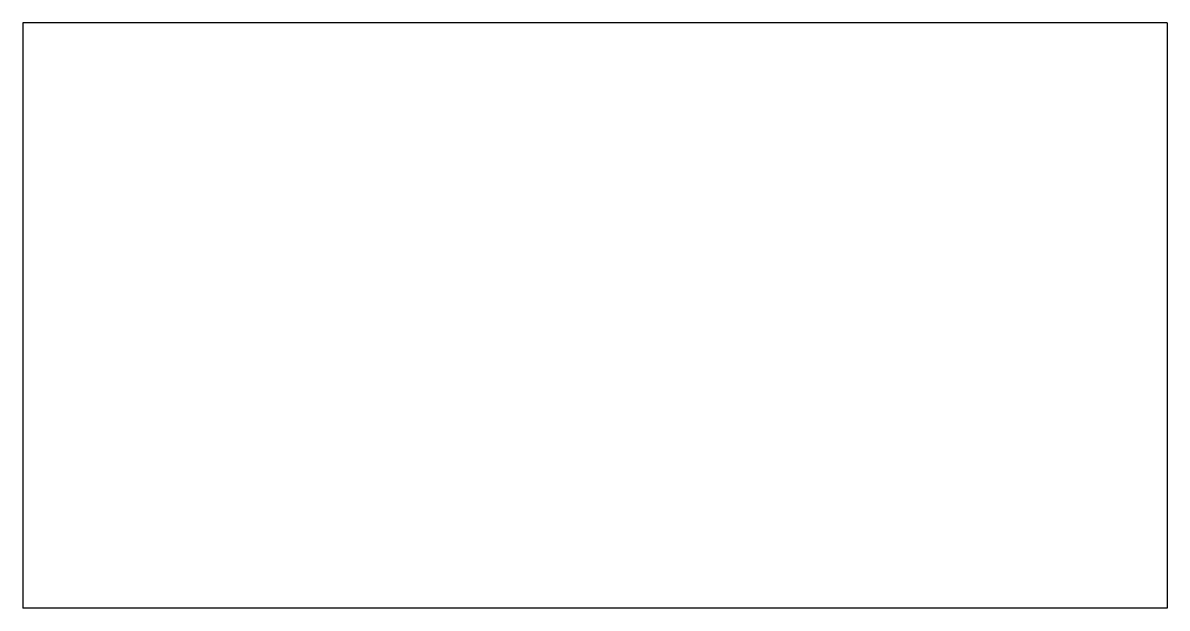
# Model space of a CAD drawing. Header units: millimetres. Extents: x 0 to 78.2, y 0 to 40.
import ezdxf

# ---------------------------------------------------------------- set-up
doc = ezdxf.new("R2010")
doc.units = ezdxf.units.MM
doc.layers.add('CUT', color=7, linetype='CONTINUOUS')

msp = doc.modelspace()

# ---------------------------------------------------------------- linework, layer by layer
at = {"layer": 'CUT'}
for p, q in [((0, 40), (0, 0)), ((78.231, 40), (0, 40)), ((78.231, 40), (78.231, 0)), ((78.231, 0), (0, 0))]:
    msp.add_line(p, q, dxfattribs=at)

doc.saveas('drawing.dxf')
